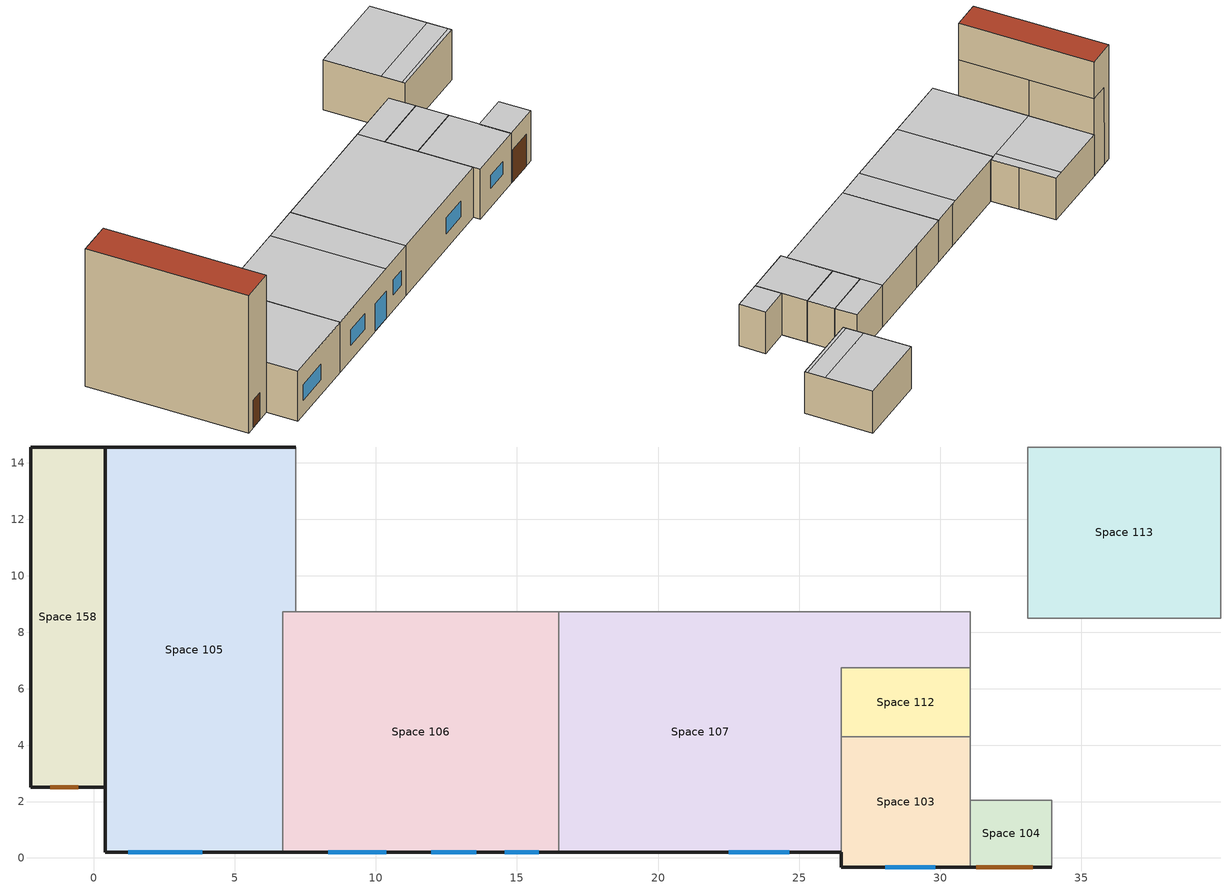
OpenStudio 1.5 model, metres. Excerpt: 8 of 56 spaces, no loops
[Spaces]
Space 103
 floor ground: 31.07,4.3 31.07,-0.32 26.49,-0.32 26.49,4.3 z0
 wall outside: 26.49,0.2 26.49,-0.32 31.07,-0.32 z0:4.05
 wall to Space 112: 31.07,4.3 26.49,4.3 z0:4.05
 wall to Space 111: 31.07,2.05 31.07,4.3 z0:4.05
 wall to Space 104: 31.07,-0.32 31.07,2.05 z0:4.05
 wall to Space 107: 26.49,4.3 26.49,0.2 z0:4.05
 window: 28.05,-0.32 29.82,-0.32 z1.53:2.57
 ceiling to Space 132: 31.07,-0.32 31.07,4.3 26.49,4.3 26.49,-0.32 z4.05
Space 104
 floor ground: 33.96,2.05 33.96,-0.32 31.07,-0.32 31.07,2.05 z0
 wall outside: 31.07,-0.32 33.96,-0.32 z0:4.05
 wall to Space 111: 33.96,2.05 31.07,2.05 z0:4.05
 wall to Space 102: 33.96,-0.32 33.96,2.05 z0:4.05
 door: 31.28,-0.32 33.28,-0.32 z0:2.6
 ceiling to Space 132: 33.96,-0.32 33.96,2.05 31.07,2.05 31.07,-0.32 z4.05
Space 105
 floor ground: 7.15,14.57 7.15,8.73 6.71,8.73 6.71,0.2 0.41,0.2 0.41,14.57 z0
 wall outside: 7.15,14.57 0.41,14.57 / 0.41,2.51 0.41,0.2 6.71,0.2 z0:4.05
 wall to Space 158: 0.41,14.57 0.41,2.51 z0:4.05
 wall to Space 122: 7.15,11.25 7.15,14.57 z0:4.05
 wall to Space 117: 7.15,8.73 7.15,11.25 z0:4.05
 wall to Space 106: 6.71,0.2 6.71,8.73 7.15,8.73 z0:4.05
 window: 1.22,0.2 3.84,0.2 z1.18:2.45
 ceiling to Space 142: 7.15,8.73 7.15,14.57 6.24,14.57 6.24,8.73 z4.05
 ceiling to Space 141: 6.24,8.73 6.24,14.57 0.41,14.57 0.41,8.73 z4.05
 ceiling to Space 133: 6.71,0.2 6.71,8.73 0.41,8.73 0.41,0.2 z4.05
Space 106
 floor ground: 16.48,8.73 16.48,0.2 6.71,0.2 6.71,8.73 z0
 wall outside: 6.71,0.2 16.48,0.2 z0:4.05
 wall to Space 117: 13.96,8.73 7.15,8.73 z0:4.05
 wall to Space 118: 16.48,8.73 13.96,8.73 z0:4.05
 wall to Space 107: 16.48,0.2 16.48,8.73 z0:4.05
 window: 14.58,0.2 15.78,0.2 z1.28:2.48; 11.96,0.2 13.56,0.2 z0:2.2; 8.31,0.2 10.37,0.2 z1.14:2.41
 ceiling to Space 134: 16.48,0.2 16.48,8.73 13.51,8.73 13.51,0.2 z4.05
 ceiling to Space 133: 13.51,0.2 13.51,8.73 6.71,8.73 6.71,0.2 z4.05
Space 107
 floor ground: 31.07,8.73 31.07,6.74 26.49,6.74 26.49,0.2 16.48,0.2 16.48,8.73 z0
 wall outside: 16.48,0.2 26.49,0.2 z0:4.05
 wall to Space 120: 31.07,8.73 26.59,8.73 z0:4.05
 wall to Space 111: 31.07,6.74 31.07,8.73 z0:4.05
 wall to Space 112: 26.49,4.3 26.49,6.74 31.07,6.74 z0:4.05
 wall to Space 118: 20.39,8.73 16.48,8.73 z0:4.05
 wall to Space 119: 26.59,8.73 20.39,8.73 z0:4.05
 window: 22.51,0.2 24.65,0.2 z1.21:2.48
 ceiling to Space 134: 26.49,0.2 26.49,8.73 16.48,8.73 16.48,0.2 z4.05
 ceiling adiabatic (000 Interior Ceiling): 31.07,6.74 31.07,8.73 26.49,8.73 26.49,6.74 z4.05
Space 112
 floor ground: 31.07,6.74 31.07,4.3 26.49,4.3 26.49,6.74 z0
 wall to Space 111: 31.07,4.3 31.07,6.74 z0:4.05
 ceiling to Space 137: 31.07,4.3 31.07,6.74 26.49,6.74 26.49,4.3 z4.05
Space 113
 floor ground: 39.95,14.57 39.95,8.5 33.1,8.5 33.1,14.57 z0
 wall to Space 111: 33.1,14.57 33.1,8.5 39.95,8.5 z0:4.05
 wall to Space 101: 39.95,14.57 33.1,14.57 z0:4.05
 wall to Space 114: 39.95,8.5 39.95,14.57 z0:4.05
 ceiling to Space 139: 39.95,8.5 39.95,8.73 33.1,8.73 33.1,8.5 z4.05
 ceiling to Space 145: 39.95,10.32 39.95,14.57 33.1,14.57 33.1,10.32 z4.05
 ceiling adiabatic (000 Interior Ceiling): 39.95,8.73 39.95,10.32 33.1,10.32 33.1,8.73 z4.05
Space 158
 floor ground: 0.41,14.57 0.41,2.51 -2.24,2.51 -2.24,14.57 z0
 wall outside: -2.24,14.57 -2.24,2.51 0.41,2.51 z0:11.12; 0.41,2.51 0.41,14.57 z7.56:11.12; 0.41,14.57 -1.46,14.57 z0:7.56; 0.41,14.57,11.12 0.41,14.57,7.56 -1.46,14.57,7.56 -1.46,14.57,0 -2.24,14.57,0 -2.24,14.57,11.12
 wall to Space 133: 0.41,2.51 0.41,8.73 z4.05:7.56
 wall to Space 141: 0.41,8.73 0.41,14.57 z4.05:7.56
 door: -1.54,2.51 -0.56,2.51 z0:2.2
 roof outside: 0.41,2.51 0.41,14.57 -2.24,14.57 -2.24,2.51 z11.12
[Site]
Site 1: Latitude {deg}=53.53; Longitude {deg}=-114.1; Time Zone {hr}=-7; Elevation {m}=723
[Building]
005 Hangar 4: North Axis {deg}=-15; Nominal Floor to Floor Height {m}=3; Default Construction Set=Vintage 4; Default Schedule Set=NRCan Cold Lake Default Schedule Set
[ClimateZones]
Climate Zone Institution Name 1=ASHRAE; Climate Zone Document Name 1=ANSI/ASHRAE Standard 169; Climate Zone Document Year 1=2006; Climate Zone Institution Name 2=CEC; Climate Zone Document Name 2=California Climate Zone Descriptions; Climate Zone Document Year 2=1995
[SizingPeriod:DesignDay] Barometric Pressure {Pa}=92936; Wind Direction {deg}=180; Sky Clearness=0; Rain Indicator=0; Snow Indicator=0; Day of Month=21; Daylight Saving Time Indicator=0; Dry-Bulb Temperature Range Modifier Type=DefaultMultipliers
Name | Maximum Dry-Bulb Temperature {C} | Daily Dry-Bulb Temperature Range {deltaC} | Humidity Indicating Conditions at Maximum Dry-Bulb {BasedOnField A3} | Wind Speed {m/s} | Month | Day Type | Humidity Indicating Type | Solar Model Indicator | ASHRAE Taub | ASHRAE Taud
Edmonton Stony Plain Ann Clg .4% Condns WB=>MDB | 25.3 | 12 | 19 | 3.8 | 7 | SummerDesignDay | Wetbulb | ASHRAETau | 0.353 | 2.369
Edmonton Stony Plain Ann Hum_n 99.6% Condns DP=>MCDB | -32.4 | 0 | -37.7 | 1.9 | 1 | WinterDesignDay | Dewpoint | ASHRAEClearSky
Edmonton Stony Plain Ann Clg .4% Condns DP=>MDB | 22.6 | 12 | 16.5 | 3.8 | 7 | SummerDesignDay | Dewpoint | ASHRAETau | 0.353 | 2.369
Edmonton Stony Plain Ann Clg .4% Condns DB=>MWB | 27.5 | 12 | 17.6 | 3.8 | 7 | SummerDesignDay | Wetbulb | ASHRAETau | 0.353 | 2.369
[Construction]
000 ExtSlabCarpet 4in ClimateZone 1-8: MAT-CC05 4 HW CONCRETE, CP02 CARPET PAD
000 Interior Ceiling: 000 M11 100mm lightweight concrete, 000 F05 Ceiling air space resistance, 000 F16 Acoustic tile
000 Interior Floor: 000 F16 Acoustic tile, 000 F05 Ceiling air space resistance, 000 M11 100mm lightweight concrete
000 Interior Wall: 000 G01a 19mm gypsum board, 000 F04 Wall air space resistance, 000 G01a 19mm gypsum board
Vintage 4 Door R4: Vintage 4 Door mtl R4
Vintage 4 wall R8: Vintage 4 Wall mtl R8
Vintage 4 Roof R12: Vintage 4 Roof mtl R12
Vintage 4 Window R1.6: Vintage 4 Windows R1.6
[Material]
Name | Roughness | Thickness | Conductivity | Density | Specific Heat | Thermal Absorptance | Solar Absorptance | Visible Absorptance
000 F16 Acoustic tile | MediumSmooth | 0.0191 | 0.06 | 368 | 590
000 G01a 19mm gypsum board | MediumSmooth | 0.019 | 0.16 | 800 | 1090
000 M11 100mm lightweight concrete | MediumRough | 0.1016 | 0.53 | 1280 | 840
MAT-CC05 4 HW CONCRETE | Rough | 0.1016 | 1.311 | 2240 | 836.8 | 0.9 | 0.7 | 0.7
Vintage 4 Door mtl R4 | MediumRough | 0.03169 | 0.045 | 265 | 836.8 | 0.9 | 0.7 | 0.7
Vintage 4 Roof mtl R12 | MediumRough | 0.095745 | 0.045 | 265 | 836.8 | 0.9 | 0.7 | 0.7
Vintage 4 Wall mtl R8 | MediumRough | 0.06338 | 0.045 | 265 | 836.8 | 0.9 | 0.7 | 0.7
[Material:AirGap]
Name | Thermal Resistance
000 F04 Wall air space resistance | 0.15
000 F05 Ceiling air space resistance | 0.18
[Material:NoMass]
CP02 CARPET PAD: Roughness=VeryRough; Thermal Resistance=0.2165; Thermal Absorptance=0.9; Solar Absorptance=0.7; Visible Absorptance=0.8
[DefaultConstructionSet]
Vintage 4: Default Exterior Surface Constructions=Default Surface Constructions 1; Default Interior Surface Constructions=Default Surface Constructions 2; Default Ground Contact Surface Constructions=Default Surface Constructions 3; Default Exterior SubSurface Constructions=Default Sub Surface Constructions 1; Default Interior SubSurface Constructions=Default Sub Surface Constructions 2
[DefaultSurfaceConstructions]
Name | Floor Construction | Wall Construction | Roof Ceiling Construction
Default Surface Constructions 1 | 000 ExtSlabCarpet 4in ClimateZone 1-8 | Vintage 4 wall R8 | Vintage 4 Roof R12
Default Surface Constructions 2 | 000 Interior Floor | 000 Interior Wall | 000 Interior Ceiling
Default Surface Constructions 3 | 000 ExtSlabCarpet 4in ClimateZone 1-8 | 000 ExtSlabCarpet 4in ClimateZone 1-8 | 000 ExtSlabCarpet 4in ClimateZone 1-8
[DefaultSubSurfaceConstructions]
Name | Fixed Window Construction | Operable Window Construction | Door Construction | Glass Door Construction
Default Sub Surface Constructions 1 | Vintage 4 Window R1.6 | Vintage 4 Window R1.6 | Vintage 4 Door R4 | Vintage 4 Window R1.6
Default Sub Surface Constructions 2
[WindowMaterial:SimpleGlazingSystem]
Vintage 4 Windows R1.6: U-Factor {W/m2-K}=3.549; Solar Heat Gain Coefficient=0.6; Visible Transmittance=0.7
[ElectricEquipment:Definition] Design Level Calculation Method=Watts/Area
Name | Watts per Space Floor Area {W/m2} | Fraction Radiant
MNECB-Office type 1-sched-A-eq_elec_def | 7.5 | 0
MNECB-Active Storage Fine-sched-E-eq_elec_def; MNECB-Toilet and Washrooms-sched-*-eq_elec_def | 1 | 0
MNECB-Corridors-sched-*-eq_elec_def; MNECB-Active Stairway-sched-*-eq_elec_def; MNECB-Inactive Storage-sched-E-eq_elec_def | 0 | 0
MNECB-Recreation/Lounge-sched-B-eq_elec_def | 1
[Lights:Definition] Design Level Calculation Method=Watts/Area
Name | Watts per Space Floor Area {W/m2}
MNECB-Office-1-sched-A-lights_def | 19.4
MNECB-Active Storage Fine-sched-E-lights_def; MNECB-Recreation/Lounge-sched-B-lights_def | 7.5
MNECB-Toilet and Washrooms-sched-*-lights_def | 8.7
MNECB-Corridors-sched-*-lights_def | 8.6
MNECB-Active Stairway-sched-*-lights_def | 6.5
MNECB-Inactive Storage-sched-E-lights_def | 3.2
[People:Definition] Number of People Calculation Method=Area/Person; Fraction Radiant=0.3
Name | Space Floor Area per Person {m2/person}
MNECBModified-Office-1-sched-A-people_def | 29
MNECBModified-Active Storage Fine-sched-E-people_def | 73
MNECBModified-Toilet and Washrooms-*-people_def | 44
MNECBModified-Corridors-sched-*-people_def; MNECBModified-Active Stairway-sched-*-people_def | 146
MNECBModified-Recreation-Lounge-sched-B-people_def | 15
MNECBModified-Inactive Storage-sched-E-people_def | 2720
[ThermostatSetpoint:DualSetpoint] Heating Setpoint Temperature Schedule=NRCan Default Heating Setpoint
Name | Cooling Setpoint Temperature Schedule
Thermostat Setpoint Dual Setpoint 1; Thermostat Setpoint Dual Setpoint 48; Thermostat Setpoint Dual Setpoint 51 | NRCan Default Cooling Setpoint (No AC)
Thermostat Setpoint Dual Setpoint 2; Thermostat Setpoint Dual Setpoint 10; Thermostat Setpoint Dual Setpoint 11; Thermostat Setpoint Dual Setpoint 22 | NRCan - Default Cooling Setpoint
[DesignSpecification:OutdoorAir]
Name | Outdoor Air Flow per Person {m3/s-person} | Outdoor Air Flow per Floor Area {m3/s-m2}
MNECBPerPerson-Office Category 1-A-oa | 0.01 | 0
MNECBPerPerson-Active Storage Fine-E-oa | 0.0125 | 0
MNECBPerPerson-Toilet and Washrooms-*-oa; MNECBPerPerson-Recreation/Lounge-B-oa | 0.03 | 0
MNECBPerPerson-Corridors-*-oa; MNECBPerPerson-Active Stairway-*-oa | 0.025 | 0
MNECBPerPerson-InActive Storage-E-oa | 0.4375 | 0.00025
[BuildingStory] Nominal Z Coordinate {m}=0
Name | Nominal Floor to Floor Height {m}
Building Story 1 | 17.534
Building Story 4 | 7.56
[Space]
Name | Space Type | Building Story | Thermal Zone
Space 103 | Office Category 1 | Building Story 1 | MF10-Offices
Space 104 | Service and Common-Corridors | Building Story 1 | MF20-Corridor
Space 105 | Storage/Warehouse-Active Storage Fine | Building Story 1 | MF1-Toolcrib
Space 106 | Office Category 1 | Building Story 1 | MF2-Offices
Space 107 | Assembly-Recreation/Lounge | Building Story 1 | MF6-Canteen
Space 112 | Service and Common-Active Stairway | Building Story 1 | MF9-Stairs
Space 113 | Service and Common-Toilet and Washrooms | Building Story 1 | MF12-Toilets
Space 158 | Storage/Warehouse-InActive Storage | Building Story 4 | MF-DS2
[SpaceType] Default Schedule Set=NRCan Cold Lake Default Schedule Set
Name | Design Specification Outdoor Air Object
Office Category 1 | MNECBPerPerson-Office Category 1-A-oa
Storage/Warehouse-Active Storage Fine | MNECBPerPerson-Active Storage Fine-E-oa
Service and Common-Toilet and Washrooms | MNECBPerPerson-Toilet and Washrooms-*-oa
Service and Common-Corridors | MNECBPerPerson-Corridors-*-oa
Service and Common-Active Stairway | MNECBPerPerson-Active Stairway-*-oa
Assembly-Recreation/Lounge | MNECBPerPerson-Recreation/Lounge-B-oa
Storage/Warehouse-InActive Storage | MNECBPerPerson-InActive Storage-E-oa
[People]
Name | People Definition | Space or SpaceType
People 53 | MNECBModified-Office-1-sched-A-people_def | Office Category 1
People 4 | MNECBModified-Active Storage Fine-sched-E-people_def | Storage/Warehouse-Active Storage Fine
People 79 | MNECBModified-Toilet and Washrooms-*-people_def | Service and Common-Toilet and Washrooms
People 21 | MNECBModified-Corridors-sched-*-people_def | Service and Common-Corridors
People 2 | MNECBModified-Active Stairway-sched-*-people_def | Service and Common-Active Stairway
People 64 | MNECBModified-Recreation-Lounge-sched-B-people_def | Assembly-Recreation/Lounge
People 34 | MNECBModified-Inactive Storage-sched-E-people_def | Storage/Warehouse-InActive Storage
[Lights]
Name | Lights Definition | Space or SpaceType
Lights 53 | MNECB-Office-1-sched-A-lights_def | Office Category 1
Lights 3 | MNECB-Active Storage Fine-sched-E-lights_def | Storage/Warehouse-Active Storage Fine
Lights 85 | MNECB-Toilet and Washrooms-sched-*-lights_def | Service and Common-Toilet and Washrooms
Lights 21 | MNECB-Corridors-sched-*-lights_def | Service and Common-Corridors
Lights 1 | MNECB-Active Stairway-sched-*-lights_def | Service and Common-Active Stairway
Lights 64 | MNECB-Recreation/Lounge-sched-B-lights_def | Assembly-Recreation/Lounge
Lights 34 | MNECB-Inactive Storage-sched-E-lights_def | Storage/Warehouse-InActive Storage
[ElectricEquipment]
Name | Electric Equipment Definition | Space or SpaceType
Electric Equipment 54 | MNECB-Office type 1-sched-A-eq_elec_def | Office Category 1
Electric Equipment 4 | MNECB-Active Storage Fine-sched-E-eq_elec_def | Storage/Warehouse-Active Storage Fine
Electric Equipment 85 | MNECB-Toilet and Washrooms-sched-*-eq_elec_def | Service and Common-Toilet and Washrooms
Electric Equipment 22 | MNECB-Corridors-sched-*-eq_elec_def | Service and Common-Corridors
Electric Equipment 2 | MNECB-Active Stairway-sched-*-eq_elec_def | Service and Common-Active Stairway
Electric Equipment 65 | MNECB-Recreation/Lounge-sched-B-eq_elec_def | Assembly-Recreation/Lounge
Electric Equipment 35 | MNECB-Inactive Storage-sched-E-eq_elec_def | Storage/Warehouse-InActive Storage
[ThermalZone] Use Ideal Air Loads=No
Name | Thermostat
MF1-Toolcrib | Thermostat Setpoint Dual Setpoint 1
MF2-Offices | Thermostat Setpoint Dual Setpoint 10
MF6-Canteen | Thermostat Setpoint Dual Setpoint 22
MF9-Stairs | Thermostat Setpoint Dual Setpoint 51
MF10-Offices | Thermostat Setpoint Dual Setpoint 2
MF12-Toilets | Thermostat Setpoint Dual Setpoint 48
MF20-Corridor | Thermostat Setpoint Dual Setpoint 11
MF-DS2
[Sizing:Zone] Zone Cooling Design Supply Air Temperature {C}=14; Zone Heating Design Supply Air Temperature {C}=40; Zone Cooling Design Supply Air Humidity Ratio {kg-H2O/kg-air}=0.0085; Zone Heating Design Supply Air Humidity Ratio {kg-H2O/kg-air}=0.008; Heating Design Air Flow Method=DesignDay
MF26-Corridor; MF31-Hangar; MF-DS1; MF-DS2; MF-DS3; MF-DS4
[Zone equipment]
MF26-Corridor: Unit Heater CV - Gas
MF31-Hangar: Unit Heater CV - Gas 1
[DefaultScheduleSet]
NRCan Cold Lake Default Schedule Set: Hours of Operation Schedule=NRCan - Cold Lake - Default Fans; Number of People Schedule=NRCan - Cold Lake - Default People; People Activity Level Schedule=NRCan - Cold Lake - Default Activity; Lighting Schedule=NRCan - Cold Lake - Default Lights; Electric Equipment Schedule=NRCan - Cold Lake - Default Equip; Hot Water Equipment Schedule=NRCan - Cold Lake - Default Hot Water
[AvailabilityManager:Scheduled] Schedule=Always On
Availability Manager Scheduled 2; Availability Manager Scheduled 1
[AvailabilityManager:NightCycle] Control Type=CycleOnAnyZoneFansOnly
Availability Manager Night Cycle 2; Availability Manager Night Cycle 1
[Fan:ConstantVolume] Availability Schedule=Always On Discrete 1; Pressure Rise {Pa}=0; Maximum Flow Rate {m3/s}=AutoSize
Name | Fan Efficiency | Motor Efficiency | Motor In Airstream Fraction
Unit Heater CV Fan | 1 | 1
Unit Heater CV Fan 1 | 0.9 | 0.6 | 1
[Controller:WaterCoil] Action=Normal
Controller Water Coil 1; Controller Water Coil 2; Controller Water Coil 3
[SpaceInfiltration:DesignFlowRate] Schedule=Always On; Design Flow Rate Calculation Method=Flow/ExteriorArea; Design Flow Rate {m3/s}=0; Flow per Space Floor Area {m3/s-m2}=0; Flow per Exterior Surface Area {m3/s-m2}=0.0008
Name | Space or SpaceType
Space Infiltration Design Flow Rate 3 | Assembly-Recreation/Lounge
Space Infiltration Design Flow Rate 5 | Office Category 1
Space Infiltration Design Flow Rate 6 | Service and Common-Active Stairway
Space Infiltration Design Flow Rate 7 | Service and Common-Corridors
Space Infiltration Design Flow Rate 8 | Service and Common-Toilet and Washrooms
Space Infiltration Design Flow Rate 14 | Storage/Warehouse-Active Storage Fine
Space Infiltration Design Flow Rate 15 | Storage/Warehouse-InActive Storage
[ZoneHVAC:UnitHeater] Maximum Supply Air Flow Rate {m3/s}=AutoSize; Fan Control Type=OnOff; Maximum Hot Water Flow Rate {m3/s}=AutoSize; Minimum Hot Water Flow Rate {m3/s}=0; Heating Convergence Tolerance=0.001
Name | Availability Schedule | Supply Air Fan | Heating Coil
Unit Heater CV - Gas | Always On Discrete 1 | Unit Heater CV Fan | Unit Heater Gas Coil
Unit Heater CV - Gas 1 | Always On | Unit Heater CV Fan 1 | Unit Heater Gas Coil 1
[Coil:Heating:Gas] Availability Schedule=Always On Discrete 1; Gas Burner Efficiency=0.8; Nominal Capacity {W}=AutoSize; Parasitic Electric Load {W}=0; Parasitic Gas Load {W}=0
Unit Heater Gas Coil; Unit Heater Gas Coil 1
[Schedule:Constant]
Always On Discrete 1: Value=1
[Schedule:Ruleset]
Name | Default Day Schedule | Summer Design Day Schedule | Winter Design Day Schedule
Always On | Always On Default Schedule | Always On Summer Design Day | Always On Winter Design Day
NRCan - Cold Lake - Default Lights | Schedule Day 6
NRCan - Cold Lake - Default Hot Water | Schedule Day 15
NRCan - Cold Lake - Default Equip | Schedule Day 25
NRCan - Cold Lake - Default Fans | Schedule Day 28
NRCan - Cold Lake - Default People | Schedule Day 31
NRCan - Cold Lake - Default Activity | Schedule Day 39
NRCan Default Heating Setpoint | Schedule Day 41 | Schedule Day 43 | Schedule Day 44
NRCan Default Cooling Setpoint (No AC) | Schedule Day 42 | Schedule Day 46 | Schedule Day 47
NRCan - Default Cooling Setpoint | Schedule Day 48 | Schedule Day 50 | Schedule Day 51
[Schedule:Day]
Always On Default Schedule; Always On Winter Design Day; Always On Summer Design Day; Schedule Day 28: 24, 0, 1
Schedule Day 6; Schedule Day 7; Schedule Day 27: 7, 0, 0.05, 16, 0, 1, 24, 0, 0.05
Schedule Day 14: 24, 0, 0.05
Schedule Day 15; Schedule Day 23: 7, 0, 0.05, 15, 30, 1, 24, 0, 0.05
Schedule Day 22; Schedule Day 26; Schedule Day 29; Schedule Day 31; Schedule Day 32: 24, 0, 0
Schedule Day 25: 24, 0, 0.3
Schedule Day 30; Schedule Day 38: 7, 0, 0, 16, 0, 1, 24, 0, 0
Schedule Day 39: 24, 0, 120
Schedule Day 41; Schedule Day 54: 24, 0, 21
Schedule Day 43; Schedule Day 44: 24, 0, 20
Schedule Day 42; Schedule Day 46; Schedule Day 47; Schedule Day 45: 24, 0, 32
Schedule Day 48; Schedule Day 50; Schedule Day 51; Schedule Day 49; Schedule Day 52; Schedule Day 53: 24, 0, 24
[Schedule:Rule]
Name | Schedule Ruleset | Rule Order | Day Schedule | Apply Monday | Apply Tuesday | Apply Wednesday | Apply Thursday | Apply Friday | Apply Saturday | Apply Sunday | Date Specification Type | Start Month | Start Day | End Month | End Day
M-F | NRCan - Cold Lake - Default Lights | 1 | Schedule Day 7 | Yes | Yes | Yes | Yes | Yes | No
SS | NRCan - Cold Lake - Default Lights | 0 | Schedule Day 14 |  |  |  |  |  | Yes | Yes
SS 1 | NRCan - Cold Lake - Default Hot Water | 1 | Schedule Day 22 |  |  |  |  |  | Yes | Yes
M-F 1 | NRCan - Cold Lake - Default Hot Water | 0 | Schedule Day 23 | Yes | Yes | Yes | Yes | Yes
SS 2 | NRCan - Cold Lake - Default Equip | 1 | Schedule Day 26 |  |  |  |  |  | Yes | Yes
MF 2 | NRCan - Cold Lake - Default Equip | 0 | Schedule Day 27 | Yes | Yes | Yes | Yes | Yes
SS 3 | NRCan - Cold Lake - Default Fans | 1 | Schedule Day 29 |  |  |  |  |  | Yes | Yes
M-F 2 | NRCan - Cold Lake - Default Fans | 0 | Schedule Day 30 | Yes | Yes | Yes | Yes | Yes
Schedule Rule 1 | NRCan - Cold Lake - Default People | 1 | Schedule Day 32 |  |  |  |  |  | Yes | Yes
M-F 3 | NRCan - Cold Lake - Default People | 0 | Schedule Day 38 | Yes | Yes | Yes | Yes | Yes
Schedule Rule 2 | NRCan Default Cooling Setpoint (No AC) | 0 | Schedule Day 45 | Yes | Yes | Yes | Yes | Yes | Yes | Yes | DateRange | 1 | 1 | 12 | 31
Schedule Rule 3 | NRCan - Default Cooling Setpoint | 2 | Schedule Day 49 | Yes | Yes | Yes | Yes | Yes | Yes | Yes | DateRange | 10 | 1 | 12 | 31
Schedule Rule 4 | NRCan - Default Cooling Setpoint | 1 | Schedule Day 52 | Yes | Yes | Yes | Yes | Yes | Yes | Yes | DateRange | 1 | 1 | 4 | 30
Schedule Rule 5 | NRCan - Default Cooling Setpoint | 0 | Schedule Day 53 | Yes | Yes | Yes | Yes | Yes | Yes | Yes | DateRange | 5 | 1 | 9 | 30
Schedule Rule 6 | NRCan Default Heating Setpoint | 0 | Schedule Day 54 | Yes | Yes | Yes | Yes | Yes | Yes | Yes
